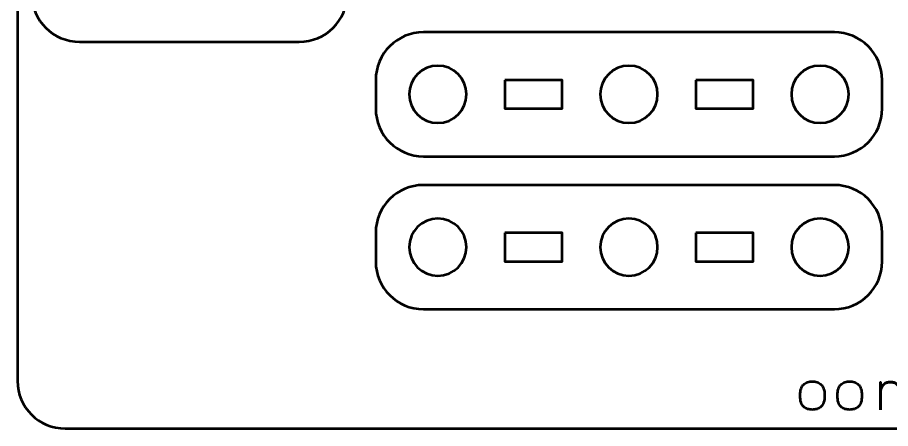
# Model space of a CAD drawing. Header units: centimetres. Extents: x -17.9 to -3.1, y -25.3 to -4.3.
# Drawn here: x -17.9 to -8.76, y -25.35 to -21.05 of the extents above; entities that cross this region are included whole.
import ezdxf

# ---------------------------------------------------------------- set-up
doc = ezdxf.new("R2010")
doc.units = ezdxf.units.CM
doc.header["$MEASUREMENT"] = 0
doc.layers.add('Layer 1', color=7, linetype='Continuous')

msp = doc.modelspace()

# ---------------------------------------------------------------- linework, layer by layer
at = {"layer": 'Layer 1', "color": 22, "lineweight": 53}
msp.add_open_spline([(-17.90003, -24.8499), (-17.90003, -24.8499), (-17.90003, -4.84994), (-17.90003, -4.84994), (-17.90003, -4.84994), (-17.90003, -4.57297), (-17.67694, -4.34998), (-17.39994, -4.34998), (-17.39994, -4.34998), (-17.39994, -4.34998), (-3.60007, -4.34998), (-3.60007, -4.34998), (-3.60007, -4.34998), (-3.32293, -4.34998), (-3.09997, -4.57297), (-3.09997, -4.84994), (-3.09997, -4.84994), (-3.09997, -4.84994), (-3.09997, -24.8499), (-3.09997, -24.8499), (-3.09997, -24.8499), (-3.09997, -25.1269), (-3.32293, -25.34999), (-3.60007, -25.34999), (-3.60007, -25.34999), (-3.60007, -25.34999), (-17.39994, -25.34999), (-17.39994, -25.34999), (-17.39994, -25.34999), (-17.67694, -25.34999), (-17.90003, -25.1269), (-17.90003, -24.8499)], degree=3, knots=[0, 0, 0, 0, 0.125, 0.125, 0.125, 0.125, 0.25, 0.25, 0.25, 0.25, 0.375, 0.375, 0.375, 0.375, 0.5, 0.5, 0.5, 0.5, 0.625, 0.625, 0.625, 0.625, 0.75, 0.75, 0.75, 0.75, 0.875, 0.875, 0.875, 0.875, 1, 1, 1, 1], dxfattribs=at)
at = {"layer": 'Layer 1', "color": 2, "lineweight": 53}
for points in [[(-17.75001, -20.79994), (-17.75001, -20.79994), (-17.75001, -16.50008), (-17.75001, -16.50008), (-17.75001, -16.50008), (-17.75001, -16.22295), (-17.52691, -15.99999), (-17.24991, -15.99999), (-17.24991, -15.99999), (-17.24991, -15.99999), (-14.94999, -15.99999), (-14.94999, -15.99999), (-14.94999, -15.99999), (-14.67298, -15.99999), (-14.45003, -16.22295), (-14.45003, -16.50008), (-14.45003, -16.50008), (-14.45003, -16.50008), (-14.45003, -20.79994), (-14.45003, -20.79994), (-14.45003, -20.79994), (-14.45003, -21.07694), (-14.67298, -21.30003), (-14.94999, -21.30003), (-14.94999, -21.30003), (-14.94999, -21.30003), (-17.24991, -21.30003), (-17.24991, -21.30003), (-17.24991, -21.30003), (-17.52691, -21.30003), (-17.75001, -21.07694), (-17.75001, -20.79994)], [(-13.64997, -21.19999), (-13.64997, -21.19999), (-9.3501, -21.19999), (-9.3501, -21.19999), (-9.3501, -21.19999), (-9.07296, -21.19999), (-8.85, -21.42308), (-8.85, -21.70008), (-8.85, -21.70008), (-8.85, -21.70008), (-8.85, -22.00009), (-8.85, -22.00009), (-8.85, -22.00009), (-8.85, -22.27705), (-9.07296, -22.50001), (-9.3501, -22.50001), (-9.3501, -22.50001), (-9.3501, -22.50001), (-13.64997, -22.50001), (-13.64997, -22.50001), (-13.64997, -22.50001), (-13.92697, -22.50001), (-14.15006, -22.27705), (-14.15006, -22.00009), (-14.15006, -22.00009), (-14.15006, -22.00009), (-14.15006, -21.70008), (-14.15006, -21.70008), (-14.15006, -21.70008), (-14.15006, -21.42308), (-13.92697, -21.19999), (-13.64997, -21.19999)], [(-13.64997, -22.79999), (-13.64997, -22.79999), (-9.3501, -22.79999), (-9.3501, -22.79999), (-9.3501, -22.79999), (-9.07296, -22.79999), (-8.85, -23.02308), (-8.85, -23.30008), (-8.85, -23.30008), (-8.85, -23.30008), (-8.85, -23.60009), (-8.85, -23.60009), (-8.85, -23.60009), (-8.85, -23.87705), (-9.07296, -24.10001), (-9.3501, -24.10001), (-9.3501, -24.10001), (-9.3501, -24.10001), (-13.64997, -24.10001), (-13.64997, -24.10001), (-13.64997, -24.10001), (-13.92697, -24.10001), (-14.15006, -23.87705), (-14.15006, -23.60009), (-14.15006, -23.60009), (-14.15006, -23.60009), (-14.15006, -23.30008), (-14.15006, -23.30008), (-14.15006, -23.30008), (-14.15006, -23.02308), (-13.92697, -22.79999), (-13.64997, -22.79999)]]:
    msp.add_open_spline(points, degree=3, knots=[0, 0, 0, 0, 0.125, 0.125, 0.125, 0.125, 0.25, 0.25, 0.25, 0.25, 0.375, 0.375, 0.375, 0.375, 0.5, 0.5, 0.5, 0.5, 0.625, 0.625, 0.625, 0.625, 0.75, 0.75, 0.75, 0.75, 0.875, 0.875, 0.875, 0.875, 1, 1, 1, 1], dxfattribs=at)
at = {"layer": 'Layer 1', "lineweight": 53}
for points in [[(-13.20003, -21.85001), (-13.20003, -22.01579), (-13.33426, -22.15002), (-13.50004, -22.15002), (-13.50004, -22.15002), (-13.6657, -22.15002), (-13.80004, -22.01579), (-13.80004, -21.85001), (-13.80004, -21.85001), (-13.80004, -21.68435), (-13.6657, -21.55001), (-13.50004, -21.55001), (-13.50004, -21.55001), (-13.33426, -21.55001), (-13.20003, -21.68435), (-13.20003, -21.85001)], [(-11.19996, -21.85001), (-11.19996, -22.01579), (-11.33433, -22.15002), (-11.49996, -22.15002), (-11.49996, -22.15002), (-11.66573, -22.15002), (-11.79996, -22.01579), (-11.79996, -21.85001), (-11.79996, -21.85001), (-11.79996, -21.68435), (-11.66573, -21.55001), (-11.49996, -21.55001), (-11.49996, -21.55001), (-11.33433, -21.55001), (-11.19996, -21.68435), (-11.19996, -21.85001)], [(-9.20003, -21.85001), (-9.20003, -22.01579), (-9.33436, -22.15002), (-9.50003, -22.15002), (-9.50003, -22.15002), (-9.66566, -22.15002), (-9.80003, -22.01579), (-9.80003, -21.85001), (-9.80003, -21.85001), (-9.80003, -21.68435), (-9.66566, -21.55001), (-9.50003, -21.55001), (-9.50003, -21.55001), (-9.33436, -21.55001), (-9.20003, -21.68435), (-9.20003, -21.85001)], [(-12.80002, -21.70008), (-12.80002, -21.70008), (-12.20001, -21.70008), (-12.20001, -21.70008), (-12.20001, -21.70008), (-12.20001, -21.70008), (-12.20001, -22.00009), (-12.20001, -22.00009), (-12.20001, -22.00009), (-12.20001, -22.00009), (-12.80002, -22.00009), (-12.80002, -22.00009), (-12.80002, -22.00009), (-12.80002, -22.00009), (-12.80002, -21.70008), (-12.80002, -21.70008)], [(-10.80005, -21.70008), (-10.80005, -21.70008), (-10.20005, -21.70008), (-10.20005, -21.70008), (-10.20005, -21.70008), (-10.20005, -21.70008), (-10.20005, -22.00009), (-10.20005, -22.00009), (-10.20005, -22.00009), (-10.20005, -22.00009), (-10.80005, -22.00009), (-10.80005, -22.00009), (-10.80005, -22.00009), (-10.80005, -22.00009), (-10.80005, -21.70008), (-10.80005, -21.70008)], [(-13.20003, -23.45001), (-13.20003, -23.61579), (-13.33426, -23.75002), (-13.50004, -23.75002), (-13.50004, -23.75002), (-13.6657, -23.75002), (-13.80004, -23.61579), (-13.80004, -23.45001), (-13.80004, -23.45001), (-13.80004, -23.28435), (-13.6657, -23.15001), (-13.50004, -23.15001), (-13.50004, -23.15001), (-13.33426, -23.15001), (-13.20003, -23.28435), (-13.20003, -23.45001)], [(-11.19996, -23.45001), (-11.19996, -23.61579), (-11.33433, -23.75002), (-11.49996, -23.75002), (-11.49996, -23.75002), (-11.66573, -23.75002), (-11.79996, -23.61579), (-11.79996, -23.45001), (-11.79996, -23.45001), (-11.79996, -23.28435), (-11.66573, -23.15001), (-11.49996, -23.15001), (-11.49996, -23.15001), (-11.33433, -23.15001), (-11.19996, -23.28435), (-11.19996, -23.45001)], [(-9.20003, -23.45001), (-9.20003, -23.61579), (-9.33436, -23.75002), (-9.50003, -23.75002), (-9.50003, -23.75002), (-9.66566, -23.75002), (-9.80003, -23.61579), (-9.80003, -23.45001), (-9.80003, -23.45001), (-9.80003, -23.28435), (-9.66566, -23.15001), (-9.50003, -23.15001), (-9.50003, -23.15001), (-9.33436, -23.15001), (-9.20003, -23.28435), (-9.20003, -23.45001)], [(-12.80002, -23.30008), (-12.80002, -23.30008), (-12.20001, -23.30008), (-12.20001, -23.30008), (-12.20001, -23.30008), (-12.20001, -23.30008), (-12.20001, -23.60009), (-12.20001, -23.60009), (-12.20001, -23.60009), (-12.20001, -23.60009), (-12.80002, -23.60009), (-12.80002, -23.60009), (-12.80002, -23.60009), (-12.80002, -23.60009), (-12.80002, -23.30008), (-12.80002, -23.30008)], [(-10.80005, -23.30008), (-10.80005, -23.30008), (-10.20005, -23.30008), (-10.20005, -23.30008), (-10.20005, -23.30008), (-10.20005, -23.30008), (-10.20005, -23.60009), (-10.20005, -23.60009), (-10.20005, -23.60009), (-10.20005, -23.60009), (-10.80005, -23.60009), (-10.80005, -23.60009), (-10.80005, -23.60009), (-10.80005, -23.60009), (-10.80005, -23.30008), (-10.80005, -23.30008)]]:
    msp.add_open_spline(points, degree=3, knots=[0, 0, 0, 0, 0.25, 0.25, 0.25, 0.25, 0.5, 0.5, 0.5, 0.5, 0.75, 0.75, 0.75, 0.75, 1, 1, 1, 1], dxfattribs=at)
at = {"layer": 'Layer 1', "color": 30, "lineweight": 53}
for points, knots in [([(-9.58028, -25.15241), (-9.5625, -25.1525), (-9.54595, -25.15025), (-9.53052, -25.14545), (-9.53052, -25.14545), (-9.51509, -25.14065), (-9.50145, -25.13265), (-9.48978, -25.12146), (-9.48978, -25.12146), (-9.47802, -25.11027), (-9.4689, -25.09512), (-9.46222, -25.07593), (-9.46222, -25.07593), (-9.45564, -25.05683), (-9.45225, -25.03303), (-9.45215, -25.00453), (-9.45215, -25.00453), (-9.45225, -24.97612), (-9.45564, -24.95241), (-9.46222, -24.93341), (-9.46222, -24.93341), (-9.4689, -24.9144), (-9.47802, -24.89926), (-9.48978, -24.88806), (-9.48978, -24.88806), (-9.50145, -24.87696), (-9.51509, -24.86897), (-9.53052, -24.86417), (-9.53052, -24.86417), (-9.54595, -24.85937), (-9.5625, -24.85711), (-9.58028, -24.85721), (-9.58028, -24.85721), (-9.59787, -24.85711), (-9.61443, -24.85937), (-9.62986, -24.86417), (-9.62986, -24.86417), (-9.64529, -24.86897), (-9.65883, -24.87696), (-9.67059, -24.88806), (-9.67059, -24.88806), (-9.68235, -24.89926), (-9.69157, -24.9144), (-9.69825, -24.93341), (-9.69825, -24.93341), (-9.70493, -24.95241), (-9.70832, -24.97612), (-9.70841, -25.00453), (-9.70841, -25.00453), (-9.70832, -25.03303), (-9.70493, -25.05683), (-9.69825, -25.07593), (-9.69825, -25.07593), (-9.69157, -25.09512), (-9.68235, -25.11027), (-9.67059, -25.12146), (-9.67059, -25.12146), (-9.65883, -25.13265), (-9.64529, -25.14065), (-9.62986, -25.14545), (-9.62986, -25.14545), (-9.61443, -25.15025), (-9.59787, -25.1525), (-9.58028, -25.15241)], [0, 0, 0, 0, 0.0625, 0.0625, 0.0625, 0.0625, 0.125, 0.125, 0.125, 0.125, 0.1875, 0.1875, 0.1875, 0.1875, 0.25, 0.25, 0.25, 0.25, 0.3125, 0.3125, 0.3125, 0.3125, 0.375, 0.375, 0.375, 0.375, 0.4375, 0.4375, 0.4375, 0.4375, 0.5, 0.5, 0.5, 0.5, 0.5625, 0.5625, 0.5625, 0.5625, 0.625, 0.625, 0.625, 0.625, 0.6875, 0.6875, 0.6875, 0.6875, 0.75, 0.75, 0.75, 0.75, 0.8125, 0.8125, 0.8125, 0.8125, 0.875, 0.875, 0.875, 0.875, 0.9375, 0.9375, 0.9375, 0.9375, 1, 1, 1, 1]), ([(-9.58028, -25.15241), (-9.5625, -25.1525), (-9.54595, -25.15025), (-9.53052, -25.14545), (-9.53052, -25.14545), (-9.51509, -25.14065), (-9.50145, -25.13265), (-9.48978, -25.12146), (-9.48978, -25.12146), (-9.47802, -25.11027), (-9.4689, -25.09512), (-9.46222, -25.07593), (-9.46222, -25.07593), (-9.45564, -25.05683), (-9.45225, -25.03303), (-9.45215, -25.00453), (-9.45215, -25.00453), (-9.45225, -24.97612), (-9.45564, -24.95241), (-9.46222, -24.93341), (-9.46222, -24.93341), (-9.4689, -24.9144), (-9.47802, -24.89926), (-9.48978, -24.88806), (-9.48978, -24.88806), (-9.50145, -24.87696), (-9.51509, -24.86897), (-9.53052, -24.86417), (-9.53052, -24.86417), (-9.54595, -24.85937), (-9.5625, -24.85711), (-9.58028, -24.85721), (-9.58028, -24.85721), (-9.59787, -24.85711), (-9.61443, -24.85937), (-9.62986, -24.86417), (-9.62986, -24.86417), (-9.64529, -24.86897), (-9.65883, -24.87696), (-9.67059, -24.88806), (-9.67059, -24.88806), (-9.68235, -24.89926), (-9.69157, -24.9144), (-9.69825, -24.93341), (-9.69825, -24.93341), (-9.70493, -24.95241), (-9.70832, -24.97612), (-9.70841, -25.00453), (-9.70841, -25.00453), (-9.70832, -25.03303), (-9.70493, -25.05683), (-9.69825, -25.07593), (-9.69825, -25.07593), (-9.69157, -25.09512), (-9.68235, -25.11027), (-9.67059, -25.12146), (-9.67059, -25.12146), (-9.65883, -25.13265), (-9.64529, -25.14065), (-9.62986, -25.14545), (-9.62986, -25.14545), (-9.61443, -25.15025), (-9.59787, -25.1525), (-9.58028, -25.15241)], [0, 0, 0, 0, 0.0625, 0.0625, 0.0625, 0.0625, 0.125, 0.125, 0.125, 0.125, 0.1875, 0.1875, 0.1875, 0.1875, 0.25, 0.25, 0.25, 0.25, 0.3125, 0.3125, 0.3125, 0.3125, 0.375, 0.375, 0.375, 0.375, 0.4375, 0.4375, 0.4375, 0.4375, 0.5, 0.5, 0.5, 0.5, 0.5625, 0.5625, 0.5625, 0.5625, 0.625, 0.625, 0.625, 0.625, 0.6875, 0.6875, 0.6875, 0.6875, 0.75, 0.75, 0.75, 0.75, 0.8125, 0.8125, 0.8125, 0.8125, 0.875, 0.875, 0.875, 0.875, 0.9375, 0.9375, 0.9375, 0.9375, 1, 1, 1, 1]), ([(-9.18969, -25.15241), (-9.17191, -25.1525), (-9.15536, -25.15025), (-9.13993, -25.14545), (-9.13993, -25.14545), (-9.1245, -25.14065), (-9.11086, -25.13265), (-9.09919, -25.12146), (-9.09919, -25.12146), (-9.08743, -25.11027), (-9.07831, -25.09512), (-9.07163, -25.07593), (-9.07163, -25.07593), (-9.06505, -25.05683), (-9.06166, -25.03303), (-9.06156, -25.00453), (-9.06156, -25.00453), (-9.06166, -24.97612), (-9.06505, -24.95241), (-9.07163, -24.93341), (-9.07163, -24.93341), (-9.07831, -24.9144), (-9.08743, -24.89926), (-9.09919, -24.88806), (-9.09919, -24.88806), (-9.11086, -24.87696), (-9.1245, -24.86897), (-9.13993, -24.86417), (-9.13993, -24.86417), (-9.15536, -24.85937), (-9.17191, -24.85711), (-9.18969, -24.85721), (-9.18969, -24.85721), (-9.20728, -24.85711), (-9.22384, -24.85937), (-9.23927, -24.86417), (-9.23927, -24.86417), (-9.2547, -24.86897), (-9.26824, -24.87696), (-9.28, -24.88806), (-9.28, -24.88806), (-9.29176, -24.89926), (-9.30098, -24.9144), (-9.30766, -24.93341), (-9.30766, -24.93341), (-9.31434, -24.95241), (-9.31773, -24.97612), (-9.31782, -25.00453), (-9.31782, -25.00453), (-9.31773, -25.03303), (-9.31434, -25.05683), (-9.30766, -25.07593), (-9.30766, -25.07593), (-9.30098, -25.09512), (-9.29176, -25.11027), (-9.28, -25.12146), (-9.28, -25.12146), (-9.26824, -25.13265), (-9.2547, -25.14065), (-9.23927, -25.14545), (-9.23927, -25.14545), (-9.22384, -25.15025), (-9.20728, -25.1525), (-9.18969, -25.15241)], [0, 0, 0, 0, 0.0625, 0.0625, 0.0625, 0.0625, 0.125, 0.125, 0.125, 0.125, 0.1875, 0.1875, 0.1875, 0.1875, 0.25, 0.25, 0.25, 0.25, 0.3125, 0.3125, 0.3125, 0.3125, 0.375, 0.375, 0.375, 0.375, 0.4375, 0.4375, 0.4375, 0.4375, 0.5, 0.5, 0.5, 0.5, 0.5625, 0.5625, 0.5625, 0.5625, 0.625, 0.625, 0.625, 0.625, 0.6875, 0.6875, 0.6875, 0.6875, 0.75, 0.75, 0.75, 0.75, 0.8125, 0.8125, 0.8125, 0.8125, 0.875, 0.875, 0.875, 0.875, 0.9375, 0.9375, 0.9375, 0.9375, 1, 1, 1, 1]), ([(-9.18969, -25.15241), (-9.17191, -25.1525), (-9.15536, -25.15025), (-9.13993, -25.14545), (-9.13993, -25.14545), (-9.1245, -25.14065), (-9.11086, -25.13265), (-9.09919, -25.12146), (-9.09919, -25.12146), (-9.08743, -25.11027), (-9.07831, -25.09512), (-9.07163, -25.07593), (-9.07163, -25.07593), (-9.06505, -25.05683), (-9.06166, -25.03303), (-9.06156, -25.00453), (-9.06156, -25.00453), (-9.06166, -24.97612), (-9.06505, -24.95241), (-9.07163, -24.93341), (-9.07163, -24.93341), (-9.07831, -24.9144), (-9.08743, -24.89926), (-9.09919, -24.88806), (-9.09919, -24.88806), (-9.11086, -24.87696), (-9.1245, -24.86897), (-9.13993, -24.86417), (-9.13993, -24.86417), (-9.15536, -24.85937), (-9.17191, -24.85711), (-9.18969, -24.85721), (-9.18969, -24.85721), (-9.20728, -24.85711), (-9.22384, -24.85937), (-9.23927, -24.86417), (-9.23927, -24.86417), (-9.2547, -24.86897), (-9.26824, -24.87696), (-9.28, -24.88806), (-9.28, -24.88806), (-9.29176, -24.89926), (-9.30098, -24.9144), (-9.30766, -24.93341), (-9.30766, -24.93341), (-9.31434, -24.95241), (-9.31773, -24.97612), (-9.31782, -25.00453), (-9.31782, -25.00453), (-9.31773, -25.03303), (-9.31434, -25.05683), (-9.30766, -25.07593), (-9.30766, -25.07593), (-9.30098, -25.09512), (-9.29176, -25.11027), (-9.28, -25.12146), (-9.28, -25.12146), (-9.26824, -25.13265), (-9.2547, -25.14065), (-9.23927, -25.14545), (-9.23927, -25.14545), (-9.22384, -25.15025), (-9.20728, -25.1525), (-9.18969, -25.15241)], [0, 0, 0, 0, 0.0625, 0.0625, 0.0625, 0.0625, 0.125, 0.125, 0.125, 0.125, 0.1875, 0.1875, 0.1875, 0.1875, 0.25, 0.25, 0.25, 0.25, 0.3125, 0.3125, 0.3125, 0.3125, 0.375, 0.375, 0.375, 0.375, 0.4375, 0.4375, 0.4375, 0.4375, 0.5, 0.5, 0.5, 0.5, 0.5625, 0.5625, 0.5625, 0.5625, 0.625, 0.625, 0.625, 0.625, 0.6875, 0.6875, 0.6875, 0.6875, 0.75, 0.75, 0.75, 0.75, 0.8125, 0.8125, 0.8125, 0.8125, 0.875, 0.875, 0.875, 0.875, 0.9375, 0.9375, 0.9375, 0.9375, 1, 1, 1, 1]), ([(-8.6738, -25.15241), (-8.6738, -25.15232), (-8.6738, -25.14959), (-8.6738, -25.14423), (-8.6738, -25.14423), (-8.6738, -25.13896), (-8.6738, -25.13171), (-8.6738, -25.12259), (-8.6738, -25.12259), (-8.6738, -25.11337), (-8.6738, -25.10302), (-8.6738, -25.09136), (-8.6738, -25.09136), (-8.6738, -25.07979), (-8.6738, -25.06765), (-8.6738, -25.05486), (-8.6738, -25.05486), (-8.6738, -25.04216), (-8.6738, -25.02964), (-8.6738, -25.01723), (-8.6738, -25.01723), (-8.6738, -25.00481), (-8.6738, -24.99314), (-8.6738, -24.98242), (-8.6738, -24.98242), (-8.6738, -24.9716), (-8.6738, -24.96238), (-8.6738, -24.95457), (-8.6738, -24.95457), (-8.6738, -24.94686), (-8.6738, -24.94131), (-8.6738, -24.93792), (-8.6738, -24.93792), (-8.6737, -24.93265), (-8.67455, -24.92673), (-8.67615, -24.92024), (-8.67615, -24.92024), (-8.67775, -24.91365), (-8.68048, -24.90707), (-8.68433, -24.90048), (-8.68433, -24.90048), (-8.68819, -24.8938), (-8.69355, -24.88769), (-8.70023, -24.88204), (-8.70023, -24.88204), (-8.707, -24.8764), (-8.71547, -24.87188), (-8.72563, -24.8684), (-8.72563, -24.8684), (-8.73589, -24.86492), (-8.74811, -24.86304), (-8.76241, -24.86285), (-8.76241, -24.86285), (-8.77671, -24.86285), (-8.78951, -24.86483), (-8.8007, -24.86878), (-8.8007, -24.86878), (-8.81199, -24.87282), (-8.82168, -24.87837), (-8.82996, -24.88543), (-8.82996, -24.88543), (-8.83814, -24.89249), (-8.84501, -24.90058), (-8.85037, -24.90979), (-8.85037, -24.90979), (-8.85573, -24.91892), (-8.85969, -24.92861), (-8.86232, -24.93896), (-8.86232, -24.93896), (-8.86495, -24.94921), (-8.86627, -24.95965), (-8.86627, -24.9701), (-8.86627, -24.9701), (-8.86627, -24.95965), (-8.86495, -24.94921), (-8.86232, -24.93896), (-8.86232, -24.93896), (-8.85969, -24.92861), (-8.85573, -24.91892), (-8.85037, -24.90979), (-8.85037, -24.90979), (-8.84501, -24.90058), (-8.83814, -24.89249), (-8.82996, -24.88543), (-8.82996, -24.88543), (-8.82168, -24.87837), (-8.81199, -24.87282), (-8.8007, -24.86878), (-8.8007, -24.86878), (-8.78951, -24.86483), (-8.77671, -24.86285), (-8.76241, -24.86285), (-8.76241, -24.86285), (-8.74811, -24.86304), (-8.73589, -24.86492), (-8.72563, -24.8684), (-8.72563, -24.8684), (-8.71547, -24.87188), (-8.707, -24.8764), (-8.70023, -24.88204), (-8.70023, -24.88204), (-8.69355, -24.88769), (-8.68819, -24.8938), (-8.68433, -24.90048), (-8.68433, -24.90048), (-8.68048, -24.90707), (-8.67775, -24.91365), (-8.67615, -24.92024), (-8.67615, -24.92024), (-8.67455, -24.92673), (-8.6737, -24.93265), (-8.6738, -24.93792), (-8.6738, -24.93792), (-8.6738, -24.94131), (-8.6738, -24.94686), (-8.6738, -24.95457), (-8.6738, -24.95457), (-8.6738, -24.96238), (-8.6738, -24.9716), (-8.6738, -24.98242), (-8.6738, -24.98242), (-8.6738, -24.99314), (-8.6738, -25.00481), (-8.6738, -25.01723), (-8.6738, -25.01723), (-8.6738, -25.02964), (-8.6738, -25.04216), (-8.6738, -25.05486), (-8.6738, -25.05486), (-8.6738, -25.06765), (-8.6738, -25.07979), (-8.6738, -25.09136), (-8.6738, -25.09136), (-8.6738, -25.10302), (-8.6738, -25.11337), (-8.6738, -25.12259), (-8.6738, -25.12259), (-8.6738, -25.13171), (-8.6738, -25.13896), (-8.6738, -25.14423), (-8.6738, -25.14423), (-8.6738, -25.14959), (-8.6738, -25.15232), (-8.6738, -25.15241)], [0, 0, 0, 0, 0.0277778, 0.0277778, 0.0277778, 0.0277778, 0.0555556, 0.0555556, 0.0555556, 0.0555556, 0.0833333, 0.0833333, 0.0833333, 0.0833333, 0.1111111, 0.1111111, 0.1111111, 0.1111111, 0.1388889, 0.1388889, 0.1388889, 0.1388889, 0.1666667, 0.1666667, 0.1666667, 0.1666667, 0.1944444, 0.1944444, 0.1944444, 0.1944444, 0.2222222, 0.2222222, 0.2222222, 0.2222222, 0.25, 0.25, 0.25, 0.25, 0.2777778, 0.2777778, 0.2777778, 0.2777778, 0.3055556, 0.3055556, 0.3055556, 0.3055556, 0.3333333, 0.3333333, 0.3333333, 0.3333333, 0.3611111, 0.3611111, 0.3611111, 0.3611111, 0.3888889, 0.3888889, 0.3888889, 0.3888889, 0.4166667, 0.4166667, 0.4166667, 0.4166667, 0.4444444, 0.4444444, 0.4444444, 0.4444444, 0.4722222, 0.4722222, 0.4722222, 0.4722222, 0.5, 0.5, 0.5, 0.5, 0.5277778, 0.5277778, 0.5277778, 0.5277778, 0.5555556, 0.5555556, 0.5555556, 0.5555556, 0.5833333, 0.5833333, 0.5833333, 0.5833333, 0.6111111, 0.6111111, 0.6111111, 0.6111111, 0.6388889, 0.6388889, 0.6388889, 0.6388889, 0.6666667, 0.6666667, 0.6666667, 0.6666667, 0.6944444, 0.6944444, 0.6944444, 0.6944444, 0.7222222, 0.7222222, 0.7222222, 0.7222222, 0.75, 0.75, 0.75, 0.75, 0.7777778, 0.7777778, 0.7777778, 0.7777778, 0.8055556, 0.8055556, 0.8055556, 0.8055556, 0.8333333, 0.8333333, 0.8333333, 0.8333333, 0.8611111, 0.8611111, 0.8611111, 0.8611111, 0.8888889, 0.8888889, 0.8888889, 0.8888889, 0.9166667, 0.9166667, 0.9166667, 0.9166667, 0.9444444, 0.9444444, 0.9444444, 0.9444444, 0.9722222, 0.9722222, 0.9722222, 0.9722222, 1, 1, 1, 1]), ([(-8.86627, -25.15241), (-8.86627, -25.15241), (-8.86627, -24.86285), (-8.86627, -24.86285), (-8.86627, -24.86285), (-8.86627, -24.86285), (-8.86627, -25.15241), (-8.86627, -25.15241)], [0, 0, 0, 0, 0.5, 0.5, 0.5, 0.5, 1, 1, 1, 1])]:
    msp.add_open_spline(points, degree=3, knots=knots, dxfattribs=at)

doc.saveas('drawing.dxf')
